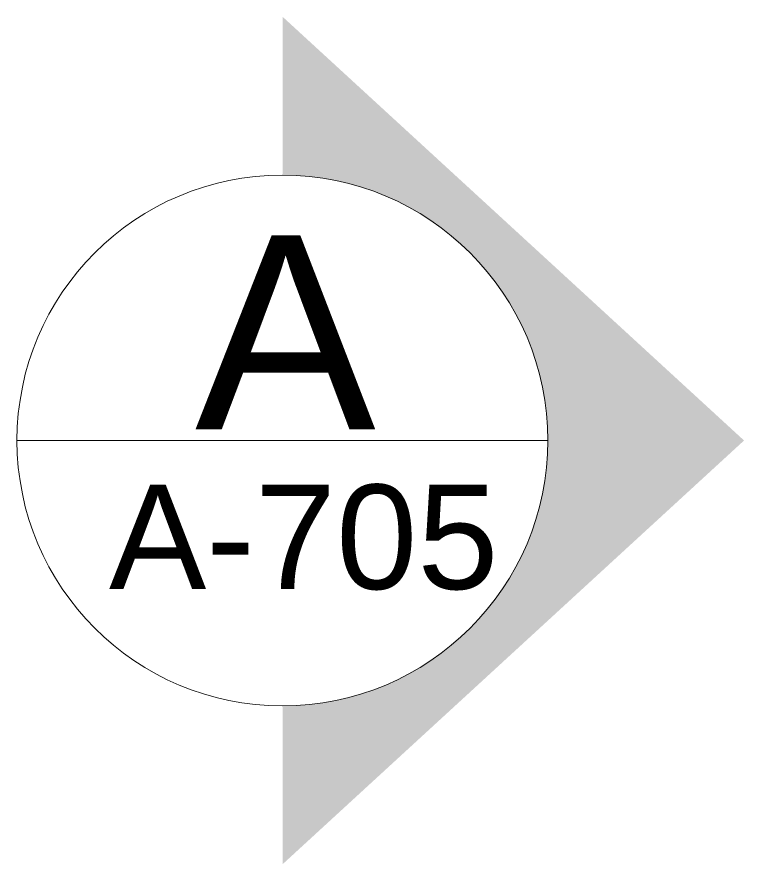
# Model space of a CAD drawing. Header units: millimetres. Extents: x 2339 to 3530, y 1636 to 3456.
# Drawn here: x 2403.63 to 2408.76, y 2019.38 to 2025.37 of the extents above; entities that cross this region are included whole.
import ezdxf
from ezdxf.enums import TextEntityAlignment as Align

# ---------------------------------------------------------------- set-up
doc = ezdxf.new("R2010")
doc.units = ezdxf.units.MM
doc.layers.add('G-ANNO-DIM', color=3, linetype='Continuous', lineweight=18)
doc.styles.add('ARIAL', font='arial.ttf')

msp = doc.modelspace()

# ---------------------------------------------------------------- hatches: boundary and pattern name
at = {"layer": 'G-ANNO-DIM'}
h = msp.add_hatch(color=256, dxfattribs=at)
h.dxf.hatch_style = 1
h.paths.add_polyline_path([(2405.5035, 2025.3667), (2405.5035, 2024.2488, -1), (2405.5035, 2020.4988), (2405.5035, 2019.3809), (2408.7614, 2022.3738)])

# ---------------------------------------------------------------- linework, layer by layer
msp.add_line((2403.6258, 2022.3737), (2407.3758, 2022.3737), dxfattribs=at)
msp.add_circle((2405.5008, 2022.3737), 1.875, dxfattribs=at)

# ---------------------------------------------------------------- texts
at = {"layer": 'G-ANNO-DIM', "style": 'ARIAL'}
for tag, height, p in [('A', 1.3708, (2405.5217, 2023.1375)), ('A-705', 0.7381, (2405.6513, 2021.693))]:
    msp.add_attdef(tag, text='', height=height, dxfattribs=at).set_placement(p, align=Align.MIDDLE_CENTER)

doc.saveas('drawing.dxf')
